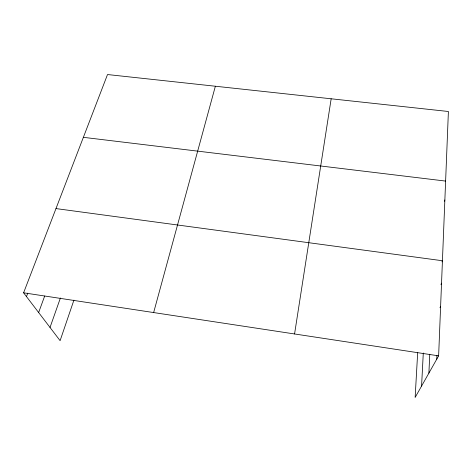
<?xml version="1.0" encoding="UTF-8"?>
<svg xmlns="http://www.w3.org/2000/svg" width="472" height="472" viewBox="0 0 472 472"><rect width="100%" height="100%" fill="white"/><g stroke="black" fill="none" stroke-linecap="round" stroke-linejoin="round"><path stroke-width="0.71" d="M436.765 359.162L436.919 355.493M417.685 352.442L415.136 397.459L438.635 355.853L448.4 111.498L107.516 74.541L23.6 292.805L60.097 340.672L73.915 300.133M428.889 373.11L429.774 354.23M421.573 386.067L423.296 353.015M294.569 333.969L331.167 98.79M153.642 312.558L215.368 86.234M50.02 327.456L60.41 297.985M38.639 312.529L44.675 296.05M444.376 201.273L444.866 199.975M26.473 296.569L27.783 293.13M441.928 261.919L442.435 260.745L55.979 208.583M440.942 284.48L441.538 283.165M439.998 307.709L440.606 306.458M83.373 137.328L445.621 181.083M23.6 292.805L438.635 355.853"/></g></svg>
